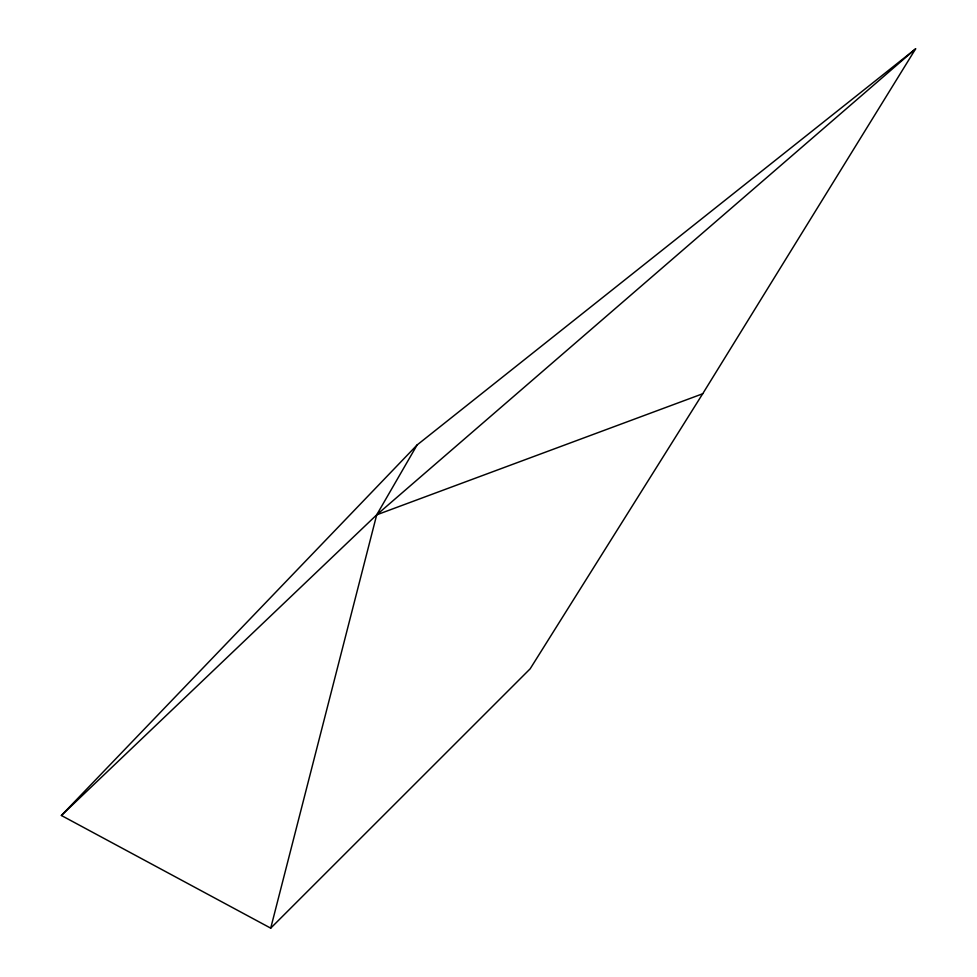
<?xml version="1.0" encoding="UTF-8"?>
<svg xmlns="http://www.w3.org/2000/svg" width="977" height="977" viewBox="0 0 977 977"><rect width="100%" height="100%" fill="white"/><g stroke="black" fill="none" stroke-linecap="round" stroke-linejoin="round"><path stroke-width="1.47" d="M270.714 928.15L376.707 514.83L417.106 444.962L915.62 48.85L702.695 393.768L530.145 668.83L270.714 928.15L61.38 815.477L417.106 444.962M61.38 815.477L376.707 514.83L915.62 48.85M376.707 514.83L702.695 393.768"/></g></svg>
